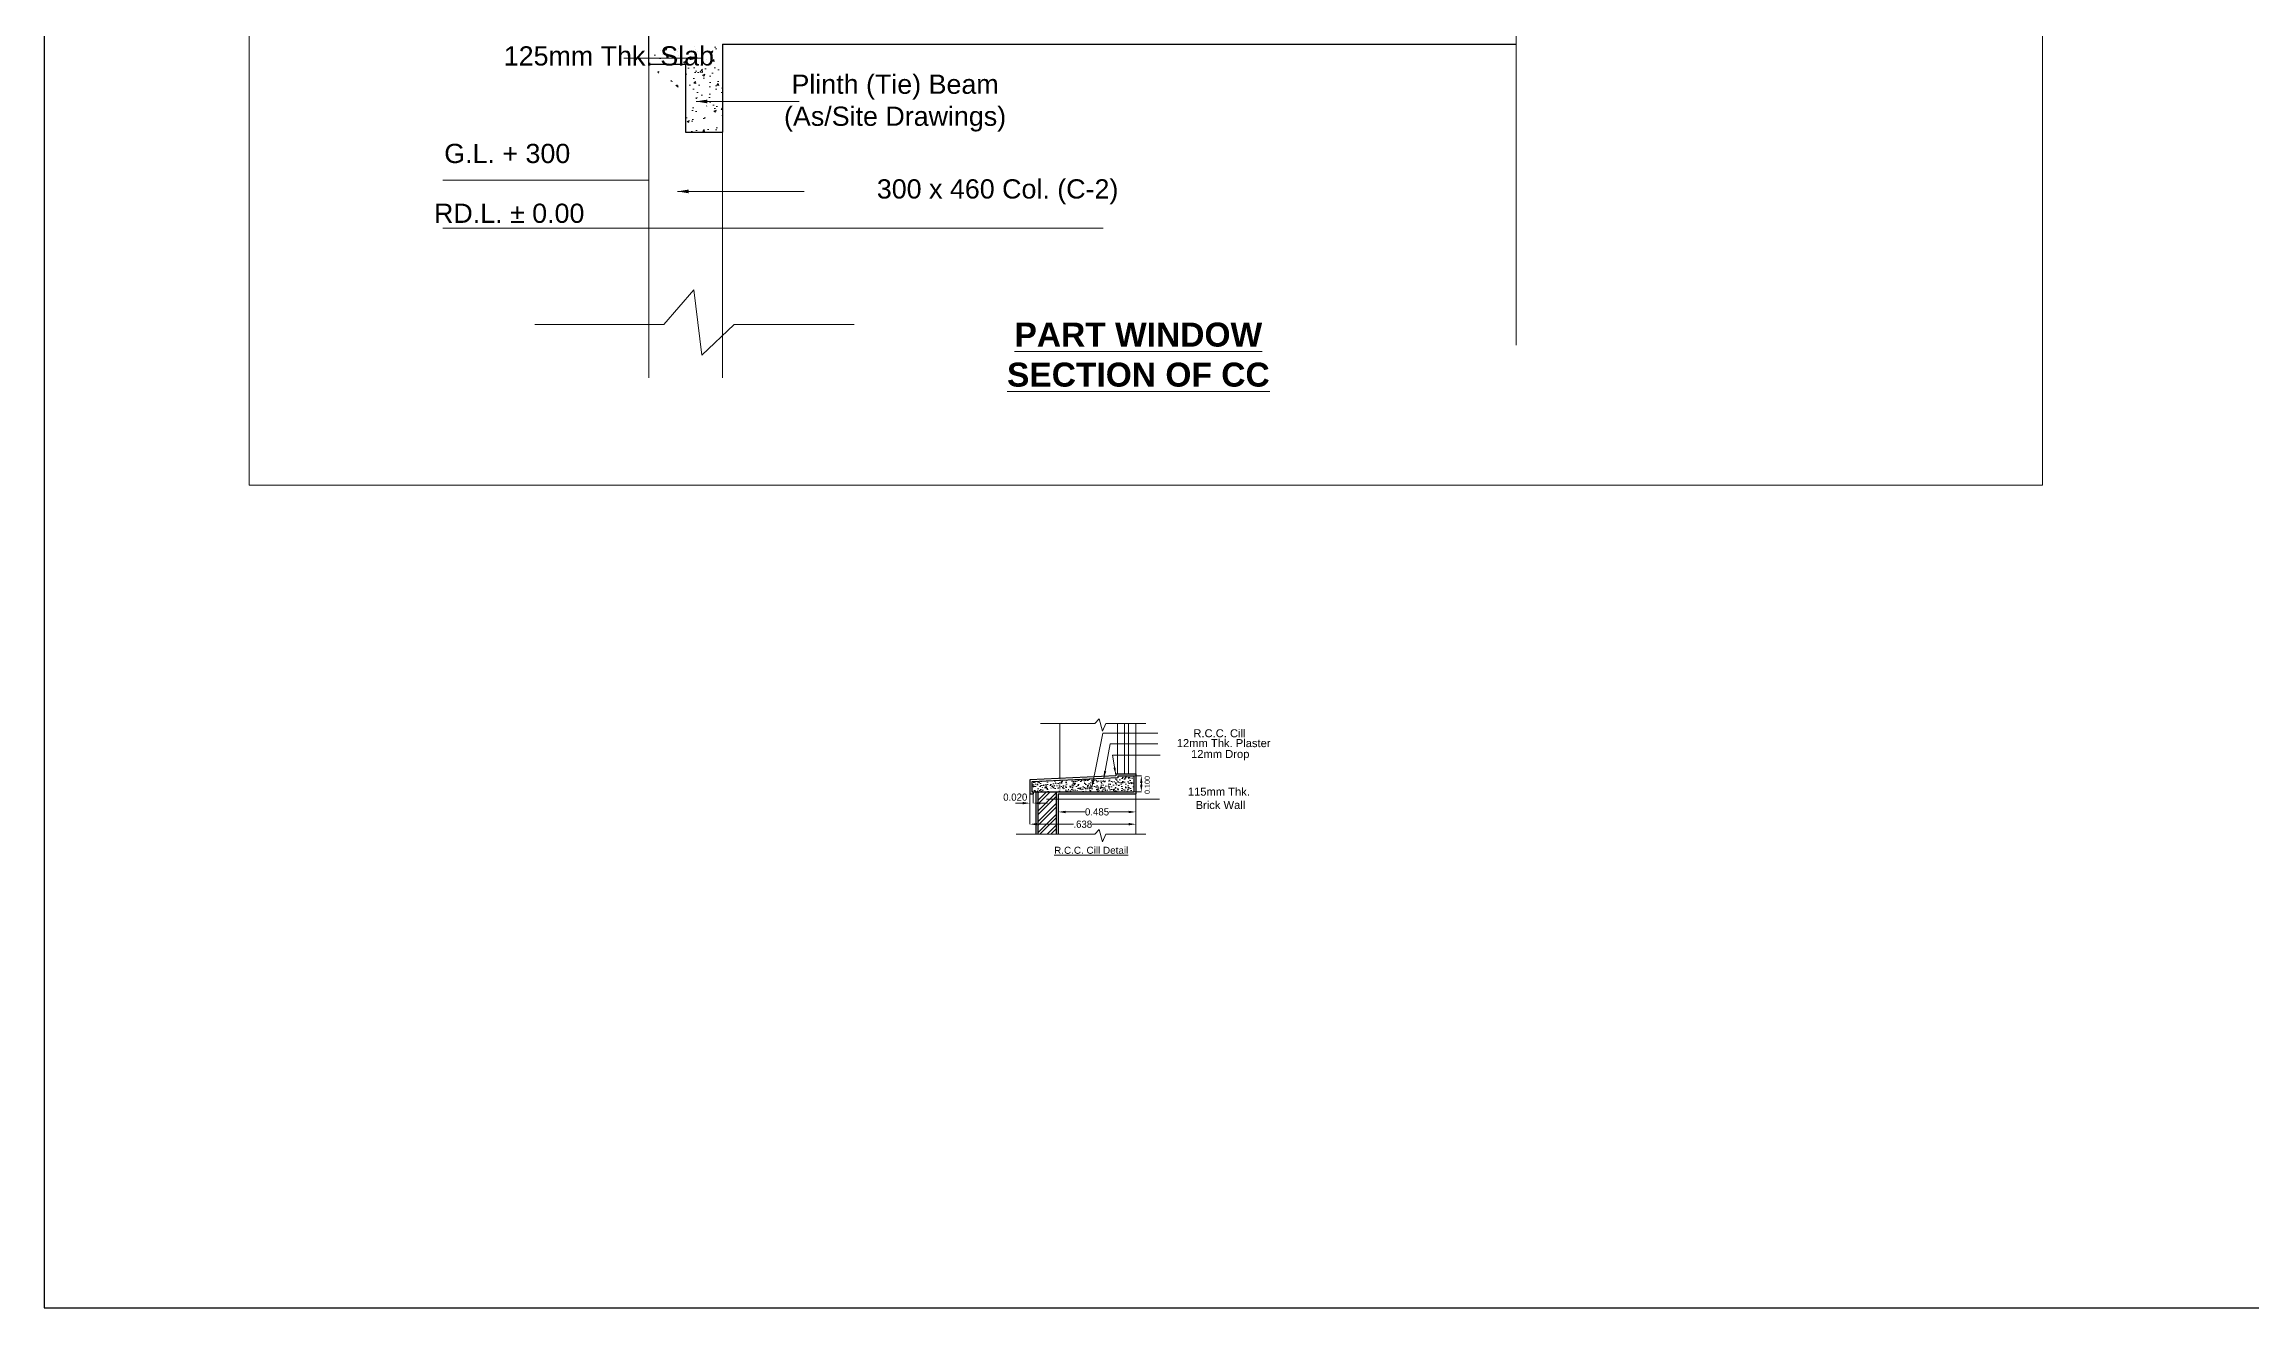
# Model space of a CAD drawing. Header units: millimetres. Extents: x 3614 to 12428, y -844 to 6844.
# Drawn here: x 5509.23 to 5523.02, y -795.26 to -787.36 of the extents above; entities that cross this region are included whole.
import ezdxf

# ---------------------------------------------------------------- set-up
doc = ezdxf.new("R2010")
doc.units = ezdxf.units.MM
doc.header["$LTSCALE"] = 40
doc.header["$MEASUREMENT"] = 0
doc.header["$PDMODE"] = 32
doc.header["$PDSIZE"] = 0.02
doc.layers.get('0').update_dxf_attribs({"linetype": 'CONTINUOUS', "lineweight": 20})
doc.layers.get('Defpoints').update_dxf_attribs({"linetype": 'CONTINUOUS', "lineweight": 20})
for name, color, linetype, lineweight in [('Dim', 220, 'CONTINUOUS', 15), ('E6', 254, 'CONTINUOUS', 15), ('Hatch', 42, 'CONTINUOUS', 15), ('TEXT', 7, 'CONTINUOUS', 20), ('Wall', 7, 'CONTINUOUS', 30), ('Window', 150, 'CONTINUOUS', 15), ('Window-Wall', 7, 'CONTINUOUS', 18)]:
    doc.layers.add(name, color=color, linetype=linetype, lineweight=lineweight)
doc.styles.add('DIM', font='arial.ttf')
doc.styles.add('dim-stylus bt', font='arial.ttf')
doc.styles.add('Tabrej', font='GOTHIC.TTF')
doc.dimstyles.new('Copy of 1  100 SMALL', dxfattribs={"dimscale": 100, "dimtxt": 4.5, "dimasz": 3, "dimexe": 1.5, "dimexo": 0, "dimgap": 1, "dimtad": 1, "dimdec": 0, "dimzin": 0, "dimdsep": 46, "dimtxsty": 'dim-stylus bt', "dimblk": 'ARCHTICK', "dimcen": 0, "dimdle": 1.5, "dimclrd": 256, "dimclre": 256, "dimclrt": 7, "dimadec": 0, "dimazin": 0, "dimtfac": 0.7, "dimtdec": 0, "dimtofl": 0, "dimtmove": 2, "dimatfit": 3, "dimfxl": 0, "dimtolj": 1, "dimtzin": 0, "dimlwd": 15, "dimlwe": 15, "dimarcsym": 0})
doc.dimstyles.new('Current Dim style', dxfattribs={"dimscale": 0.3, "dimtxt": 1.8, "dimasz": 1.2, "dimexe": 0.18, "dimexo": 1, "dimgap": 0.09, "dimtad": 0, "dimzin": 0, "dimdsep": 46, "dimtxsty": 'Tabrej', "dimcen": 0.09, "dimclrd": 256, "dimclre": 256, "dimclrt": 7, "dimadec": 0, "dimazin": 0, "dimtfac": 1, "dimtofl": 0, "dimtmove": 2, "dimatfit": 3, "dimfxl": 0, "dimtolj": 1, "dimtzin": 0, "dimlwd": -1, "dimlwe": -1, "dimarcsym": 0})
doc.dimstyles.new('Tabrej', dxfattribs={"dimtxt": 0.5, "dimasz": 0.45, "dimexe": 0.18, "dimexo": 0.0625, "dimgap": 0.09, "dimtad": 0, "dimdec": 3, "dimzin": 0, "dimdsep": 46, "dimtxsty": 'Tabrej', "dimcen": 0, "dimclrd": 256, "dimclre": 256, "dimclrt": 7, "dimaunit": 1, "dimadec": 3, "dimazin": 0, "dimtfac": 1, "dimtdec": 3, "dimtofl": 0, "dimtmove": 0, "dimatfit": 3, "dimfxl": 0, "dimtolj": 1, "dimtzin": 0, "dimlwd": -1, "dimlwe": -1, "dimarcsym": 0})

# ---------------------------------------------------------------- blocks, each defined once
blk = doc.blocks.new('*D150')
at = {"layer": 'Defpoints', "color": 0, "ltscale": 0.1, "transparency": 16777216}
for p in [(5515.565, -792.084), (5516.05, -792.046), (5516.05, -792.16)]:
    blk.add_point(p, dxfattribs=at)
at = {"layer": 'Dim', "ltscale": 0.1, "transparency": 16777216}
for p, q in [((5515.565, -792.084), (5515.565, -792.16)), ((5516.05, -792.046), (5516.05, -792.16)), ((5515.61, -792.16), (5515.731, -792.16)), ((5516.005, -792.16), (5515.883, -792.16))]:
    blk.add_line(p, q, dxfattribs=at)
for points in [[(5515.61, -792.153), (5515.61, -792.168), (5515.565, -792.16)], [(5516.005, -792.153), (5516.005, -792.168), (5516.05, -792.16)]]:
    blk.add_solid(points, dxfattribs=at)
at = {"layer": 'Dim', "color": 7, "ltscale": 0.1, "transparency": 16777216, "insert": (5515.807, -792.16), "char_height": 0.045, "attachment_point": 5, "style": 'Tabrej'}
blk.add_mtext('\\A1;0.485', dxfattribs=at)
blk = doc.blocks.new('*D151')
at = {"layer": 'Defpoints', "color": 0, "ltscale": 0.1, "transparency": 16777216}
for p in [(5515.387, -792.046), (5515.407, -792.046), (5515.407, -792.105)]:
    blk.add_point(p, dxfattribs=at)
at = {"layer": 'Dim', "ltscale": 0.1, "transparency": 16777216}
for p, q in [((5515.342, -792.105), (5515.297, -792.105)), ((5515.387, -792.046), (5515.387, -792.105)), ((5515.407, -792.046), (5515.407, -792.105)), ((5515.452, -792.105), (5515.497, -792.105))]:
    blk.add_line(p, q, dxfattribs=at)
for points in [[(5515.342, -792.098), (5515.342, -792.113), (5515.387, -792.105)], [(5515.452, -792.098), (5515.452, -792.113), (5515.407, -792.105)]]:
    blk.add_solid(points, dxfattribs=at)
at = {"layer": 'Dim', "color": 7, "ltscale": 0.1, "transparency": 16777216, "insert": (5515.296, -792.068), "char_height": 0.045, "attachment_point": 5, "style": 'Tabrej'}
blk.add_mtext('\\A1;0.020', dxfattribs=at)
blk = doc.blocks.new('_ArchTick')
at = {"color": 0, "const_width": 0.15}
blk.add_lwpolyline([(-0.5, -0.5), (0.5, 0.5)], dxfattribs=at)
blk = doc.blocks.new('*D364')
at = {"layer": 'Defpoints', "color": 0, "ltscale": 0.1, "transparency": 16777216}
for p in [(5515.387, -792.046), (5516.05, -792.046), (5516.05, -792.237)]:
    blk.add_point(p, dxfattribs=at)
at = {"layer": 'Dim', "ltscale": 0.1, "transparency": 16777216}
for p, q in [((5515.387, -792.046), (5515.387, -792.237)), ((5516.05, -792.046), (5516.05, -792.237)), ((5515.432, -792.237), (5515.661, -792.237)), ((5516.005, -792.237), (5515.775, -792.237))]:
    blk.add_line(p, q, dxfattribs=at)
for points in [[(5515.432, -792.229), (5515.432, -792.244), (5515.387, -792.237)], [(5516.005, -792.229), (5516.005, -792.244), (5516.05, -792.237)]]:
    blk.add_solid(points, dxfattribs=at)
at = {"layer": 'Dim', "color": 7, "ltscale": 0.1, "transparency": 16777216, "insert": (5515.718, -792.237), "char_height": 0.045, "attachment_point": 5, "style": 'Tabrej'}
blk.add_mtext('\\A1;.638', dxfattribs=at)
blk = doc.blocks.new('*D272')
at = {"layer": 'Defpoints', "color": 0, "ltscale": 0.1, "transparency": 16777216}
for p in [(5516.037, -791.934), (5516.084, -791.934), (5516.037, -792.034)]:
    blk.add_point(p, dxfattribs=at)
at = {"layer": 'Dim', "ltscale": 0.1, "transparency": 16777216}
for p, q in [((5516.037, -791.934), (5516.084, -791.934)), ((5516.084, -791.989), (5516.084, -791.979)), ((5516.037, -792.034), (5516.084, -792.034))]:
    blk.add_line(p, q, dxfattribs=at)
for points in [[(5516.076, -791.979), (5516.091, -791.979), (5516.084, -791.934)], [(5516.076, -791.989), (5516.091, -791.989), (5516.084, -792.034)]]:
    blk.add_solid(points, dxfattribs=at)
at = {"layer": 'Dim', "color": 7, "ltscale": 0.1, "transparency": 16777216, "insert": (5516.121, -791.992), "char_height": 0.045, "attachment_point": 5, "rotation": 90, "style": 'Tabrej'}
blk.add_mtext('\\A1;{\\fArial|b0|i0|c0|p34;\\H0.71429x;0.100}', dxfattribs=at)

msp = doc.modelspace()

# ---------------------------------------------------------------- hatches: boundary and pattern name
at = {"layer": 'Hatch', "ltscale": 0.05}
h = msp.add_hatch(dxfattribs=at)
h.set_pattern_fill('AR-CONC', color=256, scale=0.02)
h.set_pattern_definition([(50, (-288.21514, -201.1531), (0.1434520365, -0.012550427), [0.015, -0.165]), (355, (-288.21514, -201.1531), (-0.0277502667, 0.1504384267), [0.012, -0.132]), (100.4514445, (-288.20318, -201.15414), (0.1157017693, 0.1378879982), [0.0127480384, -0.1402284224]), (46.1842, (-288.21514, -201.1131), (0.213448266, -0.033103856), [0.0225, -0.2475]), (96.6356355, (-288.19735, -201.11585), (0.186932389, 0.19482372), [0.019122068, -0.210342752]), (351.184164, (-288.21514, -201.1131), (0.186932389, 0.19482372), [0.018, -0.198]), (21, (-288.19514, -201.1231), (0.1193814104, -0.0805237781), [0.015, -0.165]), (326, (-288.19514, -201.1231), (0.0486630664, 0.145030009), [0.012, -0.132]), (71.4514447, (-288.18519, -201.1298), (0.1680444753, 0.0645062306), [0.012748038, -0.1402284224]), (37.5, (-288.21514, -201.153095), (0.00243197106, 0.06657877077), [0, -0.1304, 0, -0.134, 0, -0.1325]), (7.5, (-288.21514, -201.153095), (0.0526139075, 0.0788823424), [0, -0.0764, 0, -0.1274, 0, -0.0505]), (327.5, (-288.25974, -201.153095), (0.10676448723, -0.00451097435), [0, -0.05, 0, -0.156, 0, -0.207]), (317.5, (-288.27974, -201.15309), (0.1166372339, 0.0200209965), [0, -0.065, 0, -0.1036, 0, -0.147])])
edge = h.paths.add_edge_path()
edge.add_line((5513.0071, -787.489), (5513.2366, -787.489))
edge.add_line((5513.2366, -787.489), (5513.2366, -787.824))
edge.add_line((5513.2366, -787.914), (5513.4671, -787.914))
edge.add_line((5513.0071, -787.4911), (5513.0071, -787.364))
edge.add_line((5513.4671, -787.364), (5513.4671, -787.824))
at = {"layer": 'Hatch'}
h = msp.add_hatch(dxfattribs=at)
h.set_pattern_fill('AR-CONC', color=256, scale=0.0003, style=0)
h.set_pattern_definition([(50, (3100.191926, 730.318806), (0.0546554007, -0.00478172566), [0.005715, -0.062865]), (355, (3100.191926, 730.318806), (-0.0105728478, 0.0573169929), [0.004572, -0.050292]), (100.451, (3100.19648, 730.318407), (0.0440827505, 0.0525350063), [0.004857, -0.053427]), (46.1842, (3100.191926, 730.334046), (0.0813237123, -0.0126126984), [0.0085725, -0.0942975]), (96.6356, (3100.1987, 730.332995), (0.0712212703, 0.0742276668), [0.0072855, -0.0801405]), (351.184, (3100.19193, 730.334046), (0.0712213817, 0.0742275354), [0.006858, -0.075438]), (21, (3100.199546, 730.330236), (0.04548446395, -0.03067965556), [0.005715, -0.062865]), (326, (3100.199546, 730.330236), (0.0185406085, 0.0552563898), [0.004572, -0.050292]), (71.4514, (3100.203337, 730.32768), (0.0640249472, 0.0245768573), [0.004857, -0.053427]), (37.5, (3100.191926, 730.318806), (0.00092658098, 0.02536651166), [0, -0.0496824, 0, -0.051054, 0, -0.0504825]), (7.5, (3100.191926, 730.318806), (0.02004589875, 0.03005417245), [0, -0.0291084, 0, -0.0485394, 0, -0.0192405]), (327.5, (3100.174934, 730.318806), (0.04067717855, -0.0017186232), [0, -0.01905, 0, -0.059436, 0, -0.078867]), (317.5, (3100.167314, 730.318806), (0.0444387544, 0.0076279473), [0, -0.024765, 0, -0.0394716, 0, -0.056007])])
h.paths.add_polyline_path([(5515.9385, -791.9339), (5516.0385, -791.9339), (5516.0385, -792.0339), (5515.4005, -792.0339), (5515.3976, -791.9714), (5515.9385, -791.9464)])
h = msp.add_hatch(dxfattribs=at)
h.set_pattern_fill('ANSI32', color=256, scale=0.005, style=0)
h.set_pattern_definition([(45, (3026.251453, 1296.030027), (-0.03367596045, 0.03367596045), []), (45, (3026.273904, 1296.030027), (-0.03367596045, 0.03367596045), [])])
h.paths.add_polyline_path([(5515.552, -792.0339), (5515.437, -792.0339), (5515.437, -792.2996), (5515.552, -792.2996)])

# ---------------------------------------------------------------- linework, layer by layer
at = {"layer": 'E6', "ltscale": 0.05}
for p, q in [((5513.0071, -787.364), (5513.0071, -789.4489)), ((5513.4671, -787.364), (5513.4671, -789.4489)), ((5513.0071, -788.214), (5511.7197, -788.214)), ((5515.8453, -788.514), (5511.7197, -788.514))]:
    msp.add_line(p, q, dxfattribs=at)
msp.add_lwpolyline([(5521.7142, -781.3503), (5510.5087, -781.3503), (5510.5087, -790.1188), (5521.7142, -790.1188)], close=True, dxfattribs=at)
at = {"layer": 'Wall', "ltscale": 0.05}
for p, q in [((5513.0071, -787.489), (5513.0071, -787.314)), ((5513.4671, -787.364), (5518.4267, -787.364)), ((5513.4671, -787.364), (5513.4671, -787.914)), ((5513.0071, -787.489), (5513.2366, -787.489)), ((5513.2366, -787.489), (5513.2366, -787.914)), ((5513.2366, -787.914), (5513.4671, -787.914)), ((5516.037, -791.9339), (5516.037, -792.0339))]:
    msp.add_line(p, q, dxfattribs=at)
at = {"layer": 'Wall'}
for p, q in [((5515.9245, -791.9347), (5515.387, -791.9597)), ((5515.387, -791.9597), (5515.387, -792.0464)), ((5515.937, -791.9464), (5515.3995, -791.9714)), ((5515.3995, -791.9714), (5515.3995, -792.0339)), ((5515.9245, -791.9214), (5516.0495, -791.9214)), ((5515.9245, -791.9214), (5515.9245, -791.9347)), ((5515.937, -791.9339), (5516.037, -791.9339)), ((5515.937, -791.9339), (5515.937, -791.9464)), ((5516.037, -791.9339), (5516.037, -792.0339)), ((5516.0495, -791.9214), (5516.0495, -792.0464)), ((5515.387, -792.0464), (5515.407, -792.0464)), ((5515.3995, -792.0339), (5516.037, -792.0339)), ((5515.407, -792.0339), (5515.407, -792.0464)), ((5515.4245, -792.0339), (5515.4245, -792.2996)), ((5515.437, -792.0339), (5515.437, -792.2996)), ((5515.552, -792.0339), (5515.552, -792.2996)), ((5515.5645, -792.0464), (5516.0495, -792.0464)), ((5515.5645, -792.0464), (5515.5645, -792.2996))]:
    msp.add_line(p, q, dxfattribs=at)
at = {"layer": 'Wall', "ltscale": 0.05}
msp.add_lwpolyline([(5536.8051, -776.7922), (5509.2281, -776.7922), (5509.2281, -795.2581), (5536.8051, -795.2581)], close=True, dxfattribs=at)
at = {"layer": 'Window'}
for p, q in [((5515.9795, -791.6081), (5515.9795, -791.9214)), ((5516.0045, -791.6081), (5516.0045, -791.9214))]:
    msp.add_line(p, q, dxfattribs=at)
at = {"layer": 'Window-Wall'}
for p, q in [((5518.4267, -786.5061), (5518.4267, -789.2437)), ((5513.0995, -789.115), (5513.2882, -788.8997)), ((5513.2882, -788.8997), (5513.3373, -789.3059)), ((5512.2951, -789.115), (5513.0995, -789.115)), ((5513.3373, -789.3059), (5513.5398, -789.115)), ((5513.5398, -789.115), (5514.2892, -789.115)), ((5515.7939, -791.6081), (5515.8206, -791.5782)), ((5515.8206, -791.5782), (5515.8419, -791.656)), ((5515.7939, -791.6081), (5515.4541, -791.6081)), ((5515.5745, -791.6081), (5515.5745, -791.9564)), ((5515.8419, -791.656), (5515.8618, -791.6081)), ((5516.1112, -791.6081), (5515.8618, -791.6081)), ((5515.9345, -791.9214), (5515.9345, -791.6081)), ((5516.0495, -791.9214), (5516.0495, -791.6081)), ((5515.5645, -792.0464), (5515.5645, -792.2996)), ((5516.0495, -792.0464), (5516.0495, -792.2996)), ((5515.7939, -792.2996), (5515.8206, -792.2697)), ((5515.8206, -792.2697), (5515.8419, -792.3475)), ((5515.7939, -792.2996), (5515.3026, -792.2996)), ((5515.8419, -792.3475), (5515.8618, -792.2996)), ((5516.1112, -792.2996), (5515.8618, -792.2996))]:
    msp.add_line(p, q, dxfattribs=at)

# ---------------------------------------------------------------- texts
at = {"layer": 'TEXT', "attachment_point": 5, "style": 'DIM'}
for s, insert, char_height, width in [('\\A1;125mm Thk. Slab', (5512.7568, -787.4383), 0.12, 2.432176), ('\\A1;Plinth (Tie) Beam\\P(As/Site Drawings) ', (5514.5451, -787.7323), 0.12, 2.432176), (' \\PG.L. + 300', (5512.1218, -787.9477), 0.12, 2.432176), ('\\A1;300 x 460 Col. (C-2)', (5515.1858, -788.2863), 0.12, 2.432176), ('RD.L. ± 0.00', (5512.1339, -788.4213), 0.12, 2.432176), ('\\A1;{\\fArial|b1|i0|c0|p34;\\LPART WINDOW SECTION OF CC}', (5516.0651, -789.3045), 0.15, 1.663071), ('\\A1;12mm Thk. Plaster', (5516.5982, -791.7306), 0.05, 0.752838), ('\\A1;R.C.C. Cill', (5516.5719, -791.6692), 0.05, 0.752838), ('\\A1;12mm Drop', (5516.5767, -791.8059), 0.05, 0.752838), ('\\A1;115mm Thk. \\P Brick Wall', (5516.5684, -792.0756), 0.05, 0.752838), ('\\A1;{\\LR.C.C. Cill Detail }', (5515.7705, -792.4001), 0.044237, 0.683915)]:
    msp.add_mtext(s, dxfattribs=dict(at, insert=insert, char_height=char_height, width=width))

# ---------------------------------------------------------------- dimensions: what is measured, and where the dimension line sits
at = {"layer": 'Dim', "ltscale": 0.1}
dim = msp.add_linear_dim(base=(5516.084, -791.9339), p1=(5516.037, -792.0339), p2=(5516.037, -791.9339), angle=90, text='{\\fArial|b0|i0|c0|p34;\\H0.71429x;<>}', dimstyle='Current Dim style', override={"dimtxt": 0.15, "dimasz": 0.15, "dimexe": 0, "dimexo": 0, "dimgap": 0, "dimdec": 3}, dxfattribs=at)
dim.commit()
dim.dimension.update_dxf_attribs({"geometry": '*D272', "text_midpoint": (5516.1214, -791.9925), "dimtype": 160})
dim = msp.add_linear_dim(base=(5515.407, -792.105), p1=(5515.387, -792.0464), p2=(5515.407, -792.0464), dimstyle='Current Dim style', override={"dimtxt": 0.15, "dimasz": 0.15, "dimexe": 0, "dimexo": 0, "dimgap": 0, "dimdec": 3}, dxfattribs=at)
dim.commit()
dim.dimension.update_dxf_attribs({"geometry": '*D151', "text_midpoint": (5515.2965, -792.0681), "dimtype": 160})
dim = msp.add_linear_dim(base=(5516.0495, -792.2367), p1=(5515.387, -792.0464), p2=(5516.0495, -792.0464), text='.638', dimstyle='Current Dim style', override={"dimtxt": 0.15, "dimasz": 0.15, "dimexe": 0, "dimexo": 0, "dimgap": 0, "dimdec": 3}, dxfattribs=at)
dim.commit()
dim.dimension.update_dxf_attribs({"geometry": '*D364', "text_midpoint": (5515.7183, -792.2367)})
dim = msp.add_linear_dim(base=(5516.0495, -792.1602), p1=(5515.5645, -792.0845), p2=(5516.0495, -792.0464), dimstyle='Current Dim style', override={"dimtxt": 0.15, "dimasz": 0.15, "dimexe": 0, "dimexo": 0, "dimgap": 0, "dimdec": 3}, dxfattribs=at)
dim.commit()
dim.dimension.update_dxf_attribs({"geometry": '*D150', "text_midpoint": (5515.807, -792.1602)})

# ---------------------------------------------------------------- leaders
at = {"layer": 'Dim', "ltscale": 0.05}
for points in [[(5513.3343, -787.4513), (5512.8503, -787.4513)], [(5513.3013, -787.722), (5513.9449, -787.722)], [(5513.1855, -788.284), (5513.9772, -788.284)]]:
    msp.add_leader(points, dimstyle='Tabrej', override={"dimtxt": 0.06, "dimasz": 0.07, "dimtmove": 1}, dxfattribs=at)
at = {"layer": 'Dim', "ltscale": 0.1}
for points in [[(5515.7748, -792.007), (5515.8424, -791.6682), (5516.1877, -791.6682)], [(5515.8487, -791.9502), (5515.8901, -791.7345), (5516.1877, -791.7345)], [(5515.9245, -791.928), (5515.9029, -791.8066), (5516.2006, -791.8066)]]:
    msp.add_leader(points, dimstyle='Current Dim style', override={"dimtxt": 0.15, "dimasz": 0.15, "dimexe": 0, "dimexo": 0, "dimgap": 0, "dimdec": 3}, dxfattribs=at)
at = {"layer": 'Dim'}
msp.add_leader([(5515.491, -792.0812), (5516.1963, -792.0812)], dimstyle='Copy of 1  100 SMALL', override={"dimtxt": 4, "dimasz": 0, "dimtad": 0, "dimfxl": 6, "dimarcsym": 2}, dxfattribs=at)

doc.saveas('drawing.dxf')
